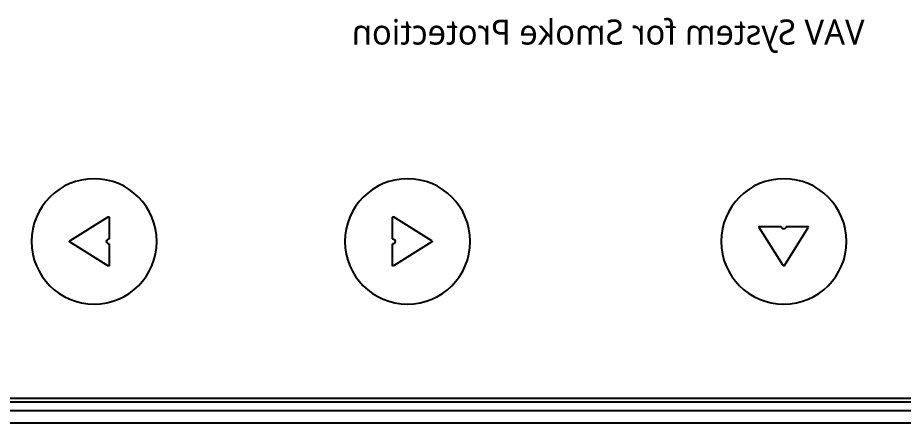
# Model space of a CAD drawing. Header units: millimetres. Extents: x 8533 to 164433, y 5768 to 115327.
# Drawn here: x 111262.1 to 111345.3, y 26849.1 to 26887.2 of the extents above; entities that cross this region are included whole.
import ezdxf

# ---------------------------------------------------------------- set-up
doc = ezdxf.new("R2010")
doc.units = ezdxf.units.MM
doc.header["$LTSCALE"] = 250
doc.layers.add('G-ENP 인버터 판넬', color=255, linetype='Continuous')
doc.styles.get("Standard").update_dxf_attribs({"font": ''})
doc.styles.get('Standard').set_extended_font_data('Malgun Gothic')

# ---------------------------------------------------------------- blocks, each defined once
blk = doc.blocks.new('240808_벽부형 인버터')
at = {"layer": 'G-ENP 인버터 판넬'}
for p, q in [((21.98, 492.17), (27.13, 495.38)), ((27.25, 492.43), (27.25, 495.31)), ((65.28, 495.31), (65.28, 492.43)), ((70.55, 492.17), (65.4, 495.38)), ((-25.31, 488.84), (-28.52, 493.98)), ((-25.57, 494.11), (-28.45, 494.11)), ((-25.16, 488.84), (-21.95, 493.98)), ((-22.02, 494.11), (-24.9, 494.11)), ((21.98, 492.02), (27.13, 488.81)), ((70.55, 492.02), (65.4, 488.81)), ((27.25, 488.88), (27.25, 491.76)), ((65.28, 491.76), (65.28, 488.88)), ((125.34, 471.06), (-125.34, 471.06)), ((125.34, 470.56), (-125.34, 470.56)), ((-125.34, 469.38), (125.34, 469.38)), ((-125.34, 467.7), (125.34, 467.7))]:
    blk.add_line(p, q, dxfattribs=at)
for centre in [(-25.24, 492.09), (25.24, 492.09), (67.29, 492.09)]:
    blk.add_circle(centre, 8.41, dxfattribs=at)
for centre, radius, start, end in [((27.17, 495.31), 0.0841, 0, 122.0054), ((65.36, 495.31), 0.0841, 57.9946, 180), ((-28.45, 494.03), 0.0841, 90, 212.0054), ((-25.24, 494.11), 0.336, 180, 0), ((-22.02, 494.03), 0.0841, 327.9946, 90), ((22.03, 492.09), 0.0841, 122.0054, 237.9946), ((27.25, 492.09), 0.336, 90, 270), ((65.28, 492.09), 0.336, 270, 90), ((70.5, 492.09), 0.0841, 302.0054, 57.9946), ((-25.24, 488.89), 0.0841, 212.0054, 327.9946), ((27.17, 488.88), 0.0841, 237.9946, 0), ((65.36, 488.88), 0.0841, 180, 302.0054)]:
    blk.add_arc(centre, radius, start, end, dxfattribs=at)
blk.add_text('VAV System for Smoke Protection', height=3.3647, dxfattribs=at).set_placement((-36.07, 518.49))

msp = doc.modelspace()

# ---------------------------------------------------------------- block references
at = {"layer": 'G-ENP 인버터 판넬', "xscale": -0.7, "yscale": 0.7, "zscale": 0.7}
msp.add_blockref('240808_벽부형 인버터', (111316.384, 26521.709, 0), dxfattribs=at)

doc.saveas('drawing.dxf')
